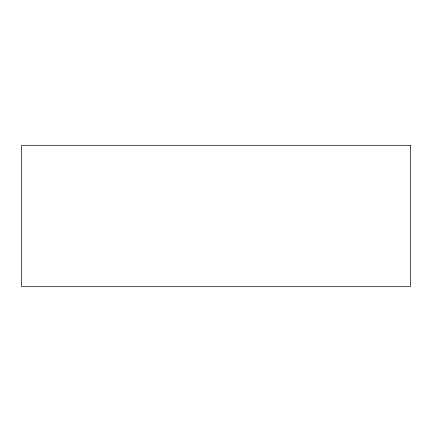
<?xml version="1.0" encoding="UTF-8"?>
<svg xmlns="http://www.w3.org/2000/svg" width="432" height="432" viewBox="0 0 432 432"><rect width="100%" height="100%" fill="white"/><g stroke="black" fill="none" stroke-linecap="round" stroke-linejoin="round"><path stroke-width="0.65" d="M410.4 145.309L21.6 145.309L21.6 286.691L410.4 286.691L410.4 145.309"/></g></svg>
